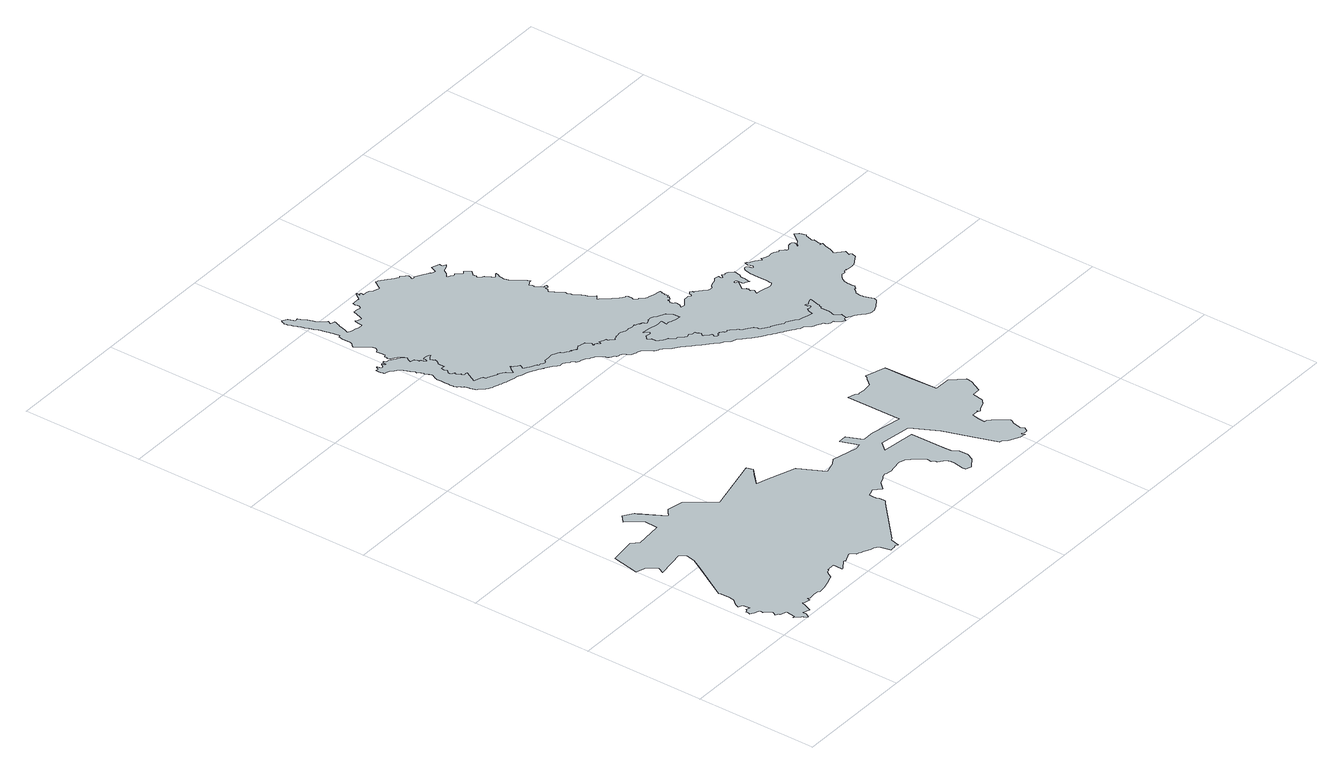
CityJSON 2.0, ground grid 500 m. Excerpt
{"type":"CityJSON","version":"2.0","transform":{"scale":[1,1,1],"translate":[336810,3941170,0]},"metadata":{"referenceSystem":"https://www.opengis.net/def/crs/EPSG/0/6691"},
"CityObjects":{
"object1":{"type":"GenericCityObject","attributes":{"function":"24","validFromType":"3","custodian":"神奈川県","notificationNumber":"神奈川県告示第160号","prefecture":"14","city":"14150"},"geometry":[{"type":"MultiSurface","lod":"1","boundaries":[[[0,1,2,3,4,5,6,7,8,9,10,11,12,13,14,15,16,17,18,19,20,21,22,23,24,25,26,27,28,29,30,31,32,33,34,35,36,37,38,39,40,41,42,43,44,45,46,47,48,49,50,51,52,53,54,55,56,57,58,59,60,61,62,63,64,65,66,67,68,69,70,71,72,73,74,75,76,77,78,79,80,81,82,83,84,85,86,87,88,89,90,91,92,93,94,95,96,97,98,99,100,101,102,103,104,105,106,107,108,109,110,111,112,113,114,115,116,117,118,119,120,121,122,123,124,125,126,127,128,129,130,131,132,133,134,135,136,137,138,139,140,141,142,143,144,145,146,147,148,149,150,151,152,153,154,155,156,157,158,159,160,161,162,163,164,165,166,167,168,169,170,171,172,173,174,175,176,177,178,179,180,181,182,183,184,185,186,187,188,189,190,191,192,193,194,195,196,197,198,199,200,201,202,203,204,205,206,207,208,209,210,211,212,213,214,215,216,217,218,219,220,221,222,223,224,225,226,227,228,229,230,231,232,233,234,235,236,237,238,239,240,241,242,243,244]]]}]},
"object2":{"type":"GenericCityObject","attributes":{"function":"10","validFromType":"3","custodian":"相模原市","notificationNumber":"相模原市告示第156号","prefecture":"14","city":"14150","floorAreaRate":3},"geometry":[{"type":"MultiSurface","lod":"1","boundaries":[[[4,5,6,7,8,9,10,11,12,13,14,15,16,17,19,20,21,22,23,24,25,26,27,28,29,30,31,32,33,34,35,36,37,38,39,40,41,42,43,44,45,46,47,48,49,50,51,52,53,54,55,56,57,59,60,61,62,63,64,65,66,67,68,69,70,71,72,74,75,76,77,78,79,80,81,82,83,84,85,86,87,88,89,90,91,92,93,94,95,97,98,99,100,101,102,103,104,105,106,107,108,109,110,111,112,113,114,115,116,117,118,119,120,121,122,123,124,125,128,129,130,131,132,133,134,135,136,137,138,139,140,141,142,143,145,146,147,148,150,151,152,153,154,155,156,157,158,159,160,161,162,163,164,166,167,168,169,170,171,173,174,175,176,177,178,179,180,181,182,184,185,187,188,189,191,192,193,194,195,196,197,198,199,200,201,202,203,204,205,206,207,208,209,211,212,213,215,216,217,218,219,220,221,222,223,224,225,226,227,228,229,230,231,233,234,236,237,239,240,241,243,0,2,3]]]}]},
"object3":{"type":"GenericCityObject","attributes":{"function":"1","validFromType":"3","custodian":"相模湖町","notificationNumber":"相模湖町告示第1号","prefecture":"14","city":"14150","floorAreaRate":0.5},"geometry":[{"type":"MultiSurface","lod":"1","boundaries":[[[245,246,247,248,249,250,251,252,253,254,255,256,257,258,259,260,261,262,263,264,265,266,267,268,269,270,271,272,273,274,275,276,277,278,279,280,281,282,283,284,285,286,287,288,289,290,291,292,293,294,295,296,297,298,299,300,301,302,303,304,305,306,307,308,309,310,311,312,313,314,315,316,317,318,319,320,321,322,323,324,325,326,327,328,329,330,331,332,333,334,335,336,337,338,339,340,341,342,343,344,345,346,347,348,349,350,351,352,353,354,355,356,357,358,359,360,361,362,363,364,365,366,367,368,369,370,371,372,373,374,375,376,377,378,379,380,381,382,383,384,385,386,387,388,389,390,391,392,393,394,395,396,397,398,399,400,401,402,403,404,405,406,407,408,409,410,411,412,413,414,415,416,417,418,419,420,421,422,423,424,425,426,427,428,429,430,431,432,433,434,435,436,437,438,439,440,441,442,443,444,445,446,447,448,449,450,451,452,453,454,455,456,457,458,459,460,461,462,463,464,465,466,467,468,469,470,471,472,473,474,475,476,477,478,479,480,481,482,483,484,485,486,487,488,489,490,491,492,493,494,495,496,497,498,499,500,501,502,503,504,505,506,507,508,509,510,511,512,513,514,515,516,517,518,519,520,521,522,523,524,525,526,527,528,529,530,531,532,533,534,535,536,537,538,539,540,541,542,543,544,545,546,547,548,549,550,551,552,553,554,555,556,557,558,559,560,561,562,563,564,565,566,567,568,569,570,571,572,573,574,575,576,577,578,579,580,581,582,583,584,585,586,587,588,589,590,591,592,593,594,595,596,597,598,599,600,601,602,603,604,605,606,607,608,609,610,611,612,613,614,615,616,617,618,619,620,621,622,623,624,625,626,627,628,629,630,631,632,633,634,635,636,637,638,639,640,641,642,643,644,645,646,647,648,649,650,651,652,653,654,655,656,657,658,659,660,661,662,663,664,665,666,667,668,669,670,671,672,673,674,675,676,677,678,679,680,681,682,683,684,685,686,687,688,689,690,691,692,693,694,695,696,697,698,699,700,701,702,703,704,705,706,707,708,709,710,711,712,713,714,715,716,717,718,719,720,721,722,723,724,725,726,727,728,729,730,731,732,733,734,735,736,737,738,739,740,741,742,743,744,745,746,747,748,749,750,751,752,753,754,755,756,757,758,759,760,761,762,763,764,765,766,767,768,769,770,771,772,773,774,775,776,777,778,779,780,781,782,783,784,785,786,787,788,789,790,791,792,793,794,795,796,797,798,799,800,801,802,803,804,805,806,807,808,809,810,811,812,813,814,815,816,817,818,819,820,821,822,823,824,825,826,827,828,829,830,831,832,833,834,835,836,837,838,839,840,841,842,843,844,845,846,847,848,849,850,851,852,853,854,855,856,857,858,859,860,861,862,863,864,865,866,867,868,869,870,871,872,873,874,875,876,877,878,879,880,881,882,883,884,885,886,887,888,889,890,891,892,893,894,895,896,897,898,899,900,901,902,903,904,905,906,907,908,909,910,911,912,913,914,915,916,917,918,919,920,921,922,923,924,925,926,927,928,929,930,931,932,933,934,935,936,937,938,939,940,941,942,943,944,945,946,947,948,949,950,951,952,953,954,955,956,957,958,959,960,961,962,963,964,965,966,967,968,969,970,971,972,973,974,975,976,977,978,979,980,981,982,983,984,985,986,987,988,989,990,991,992,993,994,995,996,997,998,999,1000,1001,1002,1003,1004,1005,1006,1007,1008,1009,1010,1011,1012]]]}]},
"object4":{"type":"GenericCityObject","attributes":{"function":"24","validFromType":"3","custodian":"神奈川県","notificationNumber":"神奈川県告示第160号","prefecture":"14","city":"14150"},"geometry":[{"type":"MultiSurface","lod":"1","boundaries":[[[1013,1014,1015,1016,1017,1018,1019,1020,1021,1022,1023,1024,1025,1026,1027,1028,1029,1030,1031,1032,1033,1034,1035,1036,1037,1038,1039,1040,1041,1042,1043,1044,1045,1046,1047,1048,1049,1050,1051,1052,1053,1054,1055,1056,1057,1058,1059,1060,1061,1062,1063,1064,431,432,433,434,435,436,437,438,439,440,441,442,443,444,445,446,447,448,449,450,451,452,453,454,455,456,457,458,459,460,461,462,463,464,465,466,467,468,469,470,471,472,473,474,475,476,477,478,479,480,481,482,483,484,485,486,487,488,489,490,491,492,493,494,495,496,497,498,499,500,501,502,503,504,505,506,507,508,509,510,511,512,513,514,515,516,517,518,519,520,521,522,523,524,525,526,527,528,529,530,531,532,533,534,535,536,537,538,539,540,541,542,543,544,545,546,547,548,549,550,551,552,553,554,555,556,557,558,559,560,561,562,563,564,565,566,567,568,569,570,571,572,573,574,575,576,577,578,579,580,581,582,583,584,585,586,587,588,589,590,591,592,593,594,595,596,597,598,599,600,601,602,603,604,605,606,607,608,609,610,611,612,613,614,615,616,617,618,619,620,621,622,623,624,625,626,627,628,629,630,631,632,633,634,635,636,637,638,639,640,641,642,643,644,645,646,647,648,649,650,651,652,653,654,655,656,657,658,659,660,661,662,663,664,665,666,667,668,669,670,671,672,673,674,675,676,677,678,679,680,681,682,683,684,685,686,687,688,689,690,691,692,693,694,1065,695,696,697,698,699,700,701,702,703,704,705,706,707,708,709,710,711,712,713,714,715,716,717,718,719,720,721,722,723,724,725,726,727,728,729,730,731,732,733,734,735,736,737,738,739,740,741,742,743,744,745,746,747,748,749,750,751,752,753,754,755,756,757,758,759,760,761,762,763,764,765,766,767,768,769,770,771,772,773,774,775,776,777,778,779,780,781,782,783,784,785,786,787,788,789,790,791,792,793,794,795,796,797,798,799,800,801,802,803,804,1066,805,806,807,808,809,810,811,812,813,814,815,816,817,818,819,820,821,822,823,824,825,826,827,828,829,830,831,832,833,834,835,836,837,838,839,840,841,842,843,844,845,846,847,848,849,850,851,852,853,854,855,856,857,858,859,860,861,862,863,864,865,866,867,868,869,870,871,872,873,874,875,1067,1068,1069,1070,1071,1072,1073,1074,1075,1076,1077,1078,1079,1080,1081,1082,1083,1084,1085,1086,1087,1088,1089,1090,1091,1092,1093,1094,1095,1096,1097,1098,1099,1100,1101,1102,1103,1104,1105,1106,1107,1108,1109,1110,1111,1112,1113,1114,1115,1116,1117,1118,1119,1120,1121,1122,1123,1124,1125,1126,1127,1128,1129,1130,1131,1132,1133,1134,1135,1136,1137,1138,1139,1140,1141,1142,1143,1144,1145,1146,1147,1148,1149,1150,1151,1152,1153,1154,1155,1156,1157,1158,1159,1160,1161,1162,1163,1164,1165,1166,1167,1168,1169,1170,1171,1172,1173,1174,1175,1176,1177,1178,1179,1180,1181,1182,1183,1184,1185,1186,1187,1188,1189,1190,1191,1192,1193,1194,1195,1196,1197,1198,1199,1200,1201,1202,1203,1204,1205,1206,1207,1208,1209,1210,1211,1212,1213,1214,1215,1216,1217,1218,1219,1220,1221,1222,1223,1224,1225,1226,1227,1228,1229,1230,1231,1232,1233,1234,1235,1236,1237,1238,1239,1240,1241,1242,1243,1244,1245,1246,1247,1248,1249,1250,1251,1252,1253,1254,1255,1256,1257,1258,1259,1260,1261,1262,1263,1264,1265,1266,1267,1268,1269,1270,1271,1272,1273,1274,1275,1276,1277,1278,1279,1280,1281,1282,1283,1284,1285,1286,1287,1288,1289,1290,1291,1292,1293,1294,1295,1296,1297,1298,1299,1300,1301,1302,1303,1304,1305,1306,1307,1308,1309,1310,1311,1312,1313,1314,1315,1316,1317,1318,1319,1320,1321,1322,1323,1324,1325,1326,1327,1328,1329,1330,1331,1332,1333,1334,1335,1336,1337,1338,1339,1340,1341,1342,1343,1344,1345,1346,1347,1348,1349,1350,1351,1352,1353,1354,1355,1356,1357,1358,1359,1360,1361,1362,1363,1364,1365,1366,1367,1368,1369,1370,1371,1372,1373,1374,1375,1376,1377,1378,1379,1380,1381,1382,1383,1384,1385,1386,1387,1388,1389,1390,1391,1392,1393,1394,1395,1396,1397,1398,1399,1400,1401,1402,1403,1404,1405,1406,1407,1408,1409,1410,1411,1412,1413,1414,1415,1416,1417,1418,1419,1420,1421,1422,1423,1424,1425,1426,1427,1428,1429,1430,1431,1432,1433,1434,1435,1436,1437,1438,1439,1440,1441,1442,1443,1444,1445,1446,1447,1448,1449,1450,1451,1452,1453,1454,1455,1456,1457,1458,1459,1460,1461,1462,1463,1464,1465,1466,1467,1468,1469,1470,1471,1472,1473,1474,1475,1476,1477,1478,1479,1480,1481,1482,1483,1484,1485,1486,1487,1488,1489,1490,1491,1492,1493,1494,1495,1496,1497,1498,1499,1500,1501,1502,1503,1504,1505,1506,1507,1508,1509,1510,1511,1512,1513,1514,1515,1516,1517,1518,1519,1520,1521,1522,1523,1524,1525,1526,1527,1528,1529,1530,1531,1532,1533,1534,1535,1536,1537,1538,1539,1540,1541,1542,1543,1544,1545,1546,1547,1548,1549,1550,1551,1552,1553,1554,1555,1556,1557,1558,1559,1560,1561,1562,1563,1564,1565]]]}]}
},
"vertices":[
[290,881,0],[282,887,0],[252,908,0],[223,883,0],[271,824,0],[270,766,0],[158,757,0],[132,783,0],[24,769,0],[2,660,0],[43,645,0],[68,606,0],[56,581,0],[119,591,0],[122,591,0],[175,600,0],[191,573,0],[183,536,0],[157,491,0],[70,343,0],[73,341,0],[75,301,0],[72,284,0],[71,280,0],[69,274,0],[59,263,0],[55,257,0],[53,254,0],[49,246,0],[46,238,0],[63,231,0],[64,199,0],[49,204,0],[44,196,0],[38,196,0],[37,184,0],[35,178,0],[50,170,0],[64,163,0],[73,160,0],[71,155,0],[72,154,0],[69,146,0],[70,145,0],[91,124,0],[94,121,0],[95,121,0],[83,101,0],[98,92,0],[97,90,0],[124,80,0],[118,41,0],[111,42,0],[110,39,0],[116,36,0],[129,20,0],[136,15,0],[135,12,0],[140,7,0],[145,1,0],[154,16,0],[156,34,0],[183,23,0],[196,54,0],[200,66,0],[201,69,0],[209,63,0],[233,59,0],[236,72,0],[238,71,0],[242,68,0],[243,68,0],[244,66,0],[245,66,0],[257,67,0],[262,68,0],[268,68,0],[278,69,0],[294,67,0],[297,61,0],[325,64,0],[355,74,0],[370,78,0],[376,80,0],[383,82,0],[392,85,0],[402,101,0],[412,116,0],[415,115,0],[423,117,0],[424,123,0],[425,123,0],[428,122,0],[454,123,0],[457,123,0],[457,83,0],[459,83,0],[463,84,0],[496,107,0],[507,106,0],[505,102,0],[514,107,0],[525,112,0],[542,120,0],[551,118,0],[564,98,0],[572,95,0],[581,91,0],[589,87,0],[597,84,0],[616,75,0],[624,72,0],[634,68,0],[637,66,0],[638,66,0],[645,62,0],[652,53,0],[648,51,0],[656,13,0],[675,17,0],[675,15,0],[688,19,0],[693,19,0],[696,12,0],[706,51,0],[713,54,0],[714,55,0],[764,101,0],[877,205,0],[889,215,0],[889,224,0],[887,240,0],[885,253,0],[884,268,0],[884,283,0],[898,287,0],[915,292,0],[944,267,0],[968,294,0],[993,303,0],[1007,314,0],[1022,317,0],[1028,313,0],[1046,309,0],[1051,310,0],[1072,314,0],[1110,321,0],[1136,313,0],[1167,282,0],[1171,273,0],[1186,247,0],[1185,231,0],[1191,226,0],[1193,222,0],[1196,212,0],[1221,191,0],[1226,173,0],[1227,158,0],[1220,117,0],[1220,103,0],[1241,96,0],[1282,124,0],[1298,153,0],[1296,189,0],[1280,210,0],[1280,240,0],[1280,255,0],[1276,387,0],[1139,405,0],[1171,442,0],[1303,423,0],[1358,317,0],[1396,205,0],[1428,109,0],[1437,106,0],[1454,91,0],[1497,66,0],[1509,66,0],[1519,64,0],[1515,75,0],[1516,79,0],[1519,81,0],[1526,73,0],[1537,72,0],[1540,72,0],[1551,89,0],[1550,91,0],[1543,101,0],[1552,142,0],[1560,152,0],[1560,155,0],[1560,159,0],[1520,213,0],[1507,225,0],[1495,225,0],[1499,255,0],[1505,286,0],[1529,287,0],[1540,292,0],[1535,285,0],[1540,280,0],[1553,288,0],[1581,298,0],[1602,316,0],[1609,361,0],[1644,363,0],[1669,415,0],[1673,439,0],[1627,487,0],[1560,487,0],[1555,617,0],[1552,711,0],[1471,737,0],[1466,728,0],[1461,723,0],[1434,693,0],[1396,688,0],[1373,690,0],[1365,689,0],[1357,698,0],[1328,708,0],[1328,479,0],[1203,505,0],[1150,504,0],[1124,568,0],[1089,568,0],[1113,497,0],[1090,492,0],[985,519,0],[960,502,0],[914,490,0],[860,591,0],[738,633,0],[699,646,0],[698,646,0],[742,690,0],[764,710,0],[755,734,0],[746,732,0],[531,682,0],[447,787,0],[382,801,0],[369,792,0],[351,777,0],[294,873,0],
[1197,1590,0],[1185,1591,0],[1181,1591,0],[1177,1593,0],[1174,1595,0],[1172,1597,0],[1164,1599,0],[1158,1600,0],[1155,1600,0],[1152,1599,0],[1150,1597,0],[1136,1597,0],[1135,1596,0],[1134,1594,0],[1123,1593,0],[1122,1592,0],[1120,1588,0],[1116,1588,0],[1113,1591,0],[1110,1597,0],[1107,1601,0],[1105,1601,0],[1103,1602,0],[1100,1603,0],[1099,1606,0],[1098,1610,0],[1098,1614,0],[1096,1616,0],[1091,1617,0],[1083,1620,0],[1073,1626,0],[1072,1621,0],[1069,1614,0],[1066,1613,0],[1062,1617,0],[1060,1626,0],[1053,1629,0],[1049,1631,0],[1048,1630,0],[1046,1626,0],[1041,1630,0],[1049,1642,0],[1036,1660,0],[1035,1662,0],[1033,1663,0],[1029,1664,0],[1022,1666,0],[1014,1668,0],[1006,1670,0],[1003,1668,0],[998,1666,0],[987,1657,0],[985,1659,0],[985,1664,0],[979,1667,0],[973,1669,0],[972,1670,0],[970,1669,0],[969,1668,0],[966,1669,0],[968,1673,0],[967,1673,0],[964,1675,0],[963,1674,0],[959,1673,0],[954,1680,0],[952,1681,0],[948,1682,0],[945,1684,0],[942,1686,0],[939,1689,0],[936,1693,0],[935,1696,0],[930,1702,0],[906,1712,0],[902,1712,0],[887,1710,0],[864,1711,0],[857,1703,0],[857,1702,0],[850,1701,0],[846,1701,0],[844,1703,0],[841,1705,0],[839,1708,0],[837,1711,0],[830,1710,0],[823,1715,0],[824,1717,0],[819,1719,0],[816,1720,0],[812,1723,0],[807,1726,0],[800,1730,0],[790,1736,0],[776,1744,0],[784,1759,0],[785,1762,0],[778,1767,0],[767,1775,0],[761,1779,0],[760,1784,0],[760,1789,0],[750,1777,0],[745,1771,0],[736,1754,0],[735,1751,0],[726,1766,0],[719,1778,0],[710,1785,0],[703,1790,0],[697,1795,0],[695,1796,0],[692,1792,0],[668,1804,0],[655,1810,0],[650,1810,0],[647,1823,0],[639,1827,0],[609,1838,0],[633,1886,0],[628,1888,0],[623,1886,0],[618,1890,0],[614,1897,0],[616,1900,0],[611,1904,0],[604,1909,0],[605,1920,0],[609,1921,0],[607,1922,0],[597,1926,0],[593,1930,0],[591,1932,0],[596,1944,0],[598,1946,0],[605,1952,0],[602,1956,0],[599,1963,0],[599,1965,0],[599,1967,0],[601,1973,0],[601,1977,0],[611,1977,0],[617,1976,0],[617,1997,0],[617,2003,0],[622,2007,0],[624,2009,0],[626,2013,0],[628,2018,0],[630,2023,0],[631,2026,0],[627,2026,0],[625,2032,0],[621,2039,0],[619,2041,0],[629,2048,0],[633,2051,0],[638,2054,0],[643,2056,0],[642,2058,0],[642,2060,0],[636,2062,0],[631,2064,0],[626,2065,0],[618,2065,0],[612,2063,0],[613,2054,0],[611,2052,0],[609,2042,0],[608,2045,0],[601,2049,0],[602,2057,0],[598,2063,0],[596,2067,0],[590,2063,0],[591,2073,0],[588,2076,0],[585,2081,0],[585,2083,0],[585,2086,0],[576,2088,0],[569,2090,0],[575,2106,0],[580,2113,0],[576,2120,0],[573,2124,0],[566,2132,0],[562,2136,0],[560,2138,0],[556,2139,0],[554,2140,0],[548,2143,0],[544,2146,0],[541,2148,0],[538,2150,0],[532,2154,0],[529,2156,0],[528,2157,0],[527,2157,0],[526,2157,0],[522,2157,0],[520,2157,0],[518,2158,0],[517,2158,0],[516,2159,0],[516,2161,0],[515,2161,0],[514,2163,0],[513,2166,0],[512,2167,0],[511,2168,0],[510,2168,0],[509,2167,0],[508,2166,0],[507,2164,0],[506,2161,0],[506,2157,0],[505,2153,0],[505,2151,0],[505,2149,0],[505,2148,0],[504,2147,0],[503,2147,0],[502,2147,0],[501,2149,0],[500,2151,0],[499,2153,0],[499,2156,0],[498,2159,0],[498,2162,0],[498,2163,0],[497,2163,0],[496,2163,0],[495,2163,0],[493,2161,0],[492,2160,0],[490,2155,0],[488,2152,0],[486,2149,0],[483,2148,0],[481,2147,0],[479,2147,0],[477,2147,0],[476,2148,0],[475,2151,0],[474,2153,0],[473,2158,0],[472,2165,0],[471,2167,0],[470,2167,0],[469,2166,0],[468,2163,0],[466,2158,0],[464,2155,0],[463,2154,0],[462,2154,0],[462,2153,0],[457,2154,0],[453,2155,0],[453,2152,0],[452,2142,0],[453,2135,0],[455,2126,0],[456,2122,0],[457,2121,0],[459,2120,0],[461,2119,0],[464,2118,0],[469,2116,0],[475,2114,0],[479,2113,0],[482,2111,0],[484,2109,0],[485,2107,0],[485,2106,0],[486,2105,0],[487,2105,0],[489,2103,0],[492,2101,0],[496,2097,0],[502,2094,0],[508,2086,0],[511,2083,0],[511,2081,0],[511,2077,0],[511,2076,0],[513,2073,0],[517,2066,0],[520,2060,0],[521,2056,0],[523,2050,0],[528,2044,0],[529,2043,0],[530,2043,0],[530,2042,0],[530,2040,0],[530,2038,0],[529,2037,0],[529,2035,0],[528,2034,0],[528,2033,0],[528,2031,0],[529,2030,0],[531,2029,0],[532,2027,0],[533,2027,0],[535,2024,0],[536,2021,0],[537,2017,0],[538,2016,0],[539,2015,0],[540,2014,0],[540,2013,0],[540,2011,0],[540,2010,0],[539,2007,0],[538,2006,0],[538,2005,0],[539,2004,0],[540,2002,0],[541,2000,0],[543,1999,0],[544,1997,0],[545,1994,0],[546,1991,0],[547,1991,0],[548,1988,0],[549,1987,0],[549,1985,0],[550,1982,0],[550,1978,0],[550,1975,0],[549,1972,0],[548,1971,0],[546,1968,0],[546,1967,0],[546,1965,0],[545,1964,0],[544,1962,0],[543,1959,0],[541,1956,0],[540,1952,0],[538,1950,0],[538,1947,0],[538,1942,0],[539,1939,0],[539,1937,0],[540,1937,0],[540,1936,0],[539,1934,0],[539,1931,0],[539,1929,0],[539,1925,0],[539,1922,0],[539,1919,0],[540,1917,0],[539,1916,0],[539,1915,0],[539,1912,0],[538,1909,0],[538,1905,0],[539,1904,0],[540,1902,0],[540,1901,0],[540,1899,0],[541,1898,0],[540,1896,0],[540,1895,0],[538,1892,0],[538,1888,0],[539,1885,0],[539,1883,0],[540,1881,0],[541,1879,0],[540,1877,0],[539,1876,0],[539,1875,0],[539,1873,0],[540,1871,0],[541,1870,0],[543,1868,0],[543,1866,0],[543,1865,0],[544,1863,0],[545,1862,0],[546,1861,0],[548,1860,0],[548,1859,0],[550,1857,0],[551,1855,0],[552,1852,0],[553,1849,0],[555,1847,0],[557,1846,0],[558,1845,0],[560,1844,0],[561,1841,0],[562,1837,0],[563,1832,0],[564,1827,0],[565,1824,0],[565,1820,0],[566,1817,0],[567,1811,0],[570,1803,0],[575,1795,0],[579,1792,0],[585,1785,0],[591,1778,0],[595,1774,0],[600,1770,0],[604,1767,0],[609,1764,0],[618,1759,0],[621,1759,0],[631,1756,0],[638,1754,0],[643,1752,0],[649,1750,0],[654,1748,0],[657,1747,0],[661,1746,0],[667,1743,0],[675,1741,0],[682,1739,0],[687,1737,0],[691,1736,0],[697,1735,0],[702,1734,0],[707,1732,0],[719,1732,0],[723,1730,0],[743,1723,0],[751,1720,0],[755,1719,0],[760,1717,0],[766,1715,0],[771,1713,0],[776,1711,0],[779,1710,0],[781,1710,0],[785,1707,0],[790,1704,0],[794,1702,0],[796,1701,0],[799,1700,0],[804,1696,0],[813,1690,0],[824,1683,0],[833,1679,0],[838,1676,0],[841,1674,0],[849,1667,0],[863,1656,0],[866,1653,0],[868,1651,0],[871,1650,0],[873,1650,0],[875,1649,0],[877,1650,0],[879,1650,0],[880,1651,0],[882,1651,0],[884,1651,0],[887,1650,0],[890,1648,0],[894,1644,0],[903,1637,0],[908,1633,0],[911,1631,0],[918,1626,0],[922,1618,0],[925,1614,0],[929,1612,0],[932,1611,0],[934,1611,0],[937,1610,0],[940,1609,0],[946,1607,0],[952,1604,0],[957,1601,0],[967,1594,0],[969,1592,0],[972,1591,0],[973,1590,0],[979,1587,0],[983,1585,0],[987,1583,0],[991,1580,0],[999,1573,0],[1001,1570,0],[1002,1567,0],[1006,1563,0],[1008,1559,0],[1010,1555,0],[1011,1551,0],[1012,1546,0],[1014,1543,0],[1016,1541,0],[1017,1539,0],[1020,1537,0],[1022,1535,0],[1024,1534,0],[1029,1532,0],[1032,1531,0],[1035,1530,0],[1036,1528,0],[1037,1524,0],[1038,1522,0],[1039,1521,0],[1043,1520,0],[1048,1519,0],[1054,1518,0],[1057,1516,0],[1058,1516,0],[1060,1515,0],[1062,1513,0],[1063,1511,0],[1064,1510,0],[1066,1507,0],[1067,1505,0],[1068,1501,0],[1071,1497,0],[1073,1494,0],[1075,1491,0],[1078,1488,0],[1080,1486,0],[1083,1484,0],[1085,1483,0],[1088,1482,0],[1096,1480,0],[1104,1479,0],[1115,1474,0],[1132,1458,0],[1136,1453,0],[1139,1449,0],[1143,1440,0],[1145,1436,0],[1150,1432,0],[1153,1430,0],[1157,1428,0],[1159,1427,0],[1162,1425,0],[1183,1409,0],[1196,1393,0],[1226,1370,0],[1235,1362,0],[1247,1350,0],[1249,1346,0],[1258,1338,0],[1269,1329,0],[1276,1323,0],[1287,1313,0],[1298,1304,0],[1310,1294,0],[1326,1277,0],[1343,1266,0],[1357,1252,0],[1373,1245,0],[1381,1242,0],[1387,1236,0],[1392,1229,0],[1398,1225,0],[1402,1219,0],[1415,1210,0],[1419,1206,0],[1427,1200,0],[1436,1191,0],[1447,1184,0],[1453,1181,0],[1458,1179,0],[1461,1175,0],[1466,1173,0],[1471,1169,0],[1476,1163,0],[1482,1159,0],[1489,1155,0],[1492,1153,0],[1498,1149,0],[1505,1146,0],[1508,1145,0],[1515,1139,0],[1523,1135,0],[1528,1132,0],[1535,1126,0],[1540,1124,0],[1544,1122,0],[1547,1119,0],[1550,1116,0],[1554,1113,0],[1560,1111,0],[1563,1110,0],[1565,1109,0],[1567,1107,0],[1568,1105,0],[1569,1103,0],[1570,1101,0],[1573,1101,0],[1579,1100,0],[1582,1098,0],[1594,1087,0],[1606,1076,0],[1612,1072,0],[1616,1070,0],[1620,1069,0],[1623,1069,0],[1636,1059,0],[1640,1057,0],[1645,1056,0],[1648,1050,0],[1651,1045,0],[1655,1041,0],[1662,1036,0],[1665,1035,0],[1670,1035,0],[1673,1036,0],[1677,1036,0],[1678,1032,0],[1679,1028,0],[1682,1024,0],[1687,1016,0],[1694,1009,0],[1698,1006,0],[1706,1002,0],[1710,1012,0],[1712,1014,0],[1714,1013,0],[1717,1013,0],[1721,1013,0],[1727,1033,0],[1728,1038,0],[1710,1056,0],[1709,1058,0],[1716,1084,0],[1714,1121,0],[1714,1123,0],[1721,1123,0],[1722,1132,0],[1722,1133,0],[1726,1136,0],[1727,1143,0],[1735,1175,0],[1736,1180,0],[1734,1180,0],[1732,1180,0],[1717,1176,0],[1715,1175,0],[1710,1171,0],[1700,1175,0],[1696,1175,0],[1696,1165,0],[1703,1161,0],[1702,1154,0],[1702,1152,0],[1694,1151,0],[1683,1155,0],[1676,1144,0],[1670,1123,0],[1652,1128,0],[1628,1135,0],[1612,1138,0],[1601,1148,0],[1595,1153,0],[1586,1157,0],[1573,1167,0],[1558,1166,0],[1552,1170,0],[1552,1172,0],[1536,1182,0],[1516,1194,0],[1514,1192,0],[1479,1219,0],[1480,1228,0],[1471,1236,0],[1473,1239,0],[1451,1256,0],[1436,1266,0],[1435,1273,0],[1429,1279,0],[1412,1296,0],[1401,1303,0],[1397,1299,0],[1387,1305,0],[1389,1308,0],[1386,1310,0],[1377,1317,0],[1375,1318,0],[1372,1314,0],[1369,1318,0],[1363,1314,0],[1364,1310,0],[1350,1309,0],[1347,1322,0],[1350,1327,0],[1351,1331,0],[1349,1333,0],[1337,1339,0],[1337,1341,0],[1328,1350,0],[1323,1354,0],[1331,1366,0],[1329,1376,0],[1326,1377,0],[1326,1382,0],[1324,1387,0],[1322,1388,0],[1316,1387,0],[1308,1390,0],[1301,1398,0],[1287,1392,0],[1280,1398,0],[1270,1407,0],[1261,1417,0],[1251,1416,0],[1237,1441,0],[1231,1443,0],[1226,1445,0],[1213,1453,0],[1207,1458,0],[1203,1462,0],[1199,1471,0],[1198,1486,0],[1186,1500,0],[1201,1515,0],[1220,1512,0],[1224,1512,0],[1228,1518,0],[1216,1530,0],[1208,1539,0],[1246,1533,0],[1274,1526,0],[1287,1525,0],[1305,1526,0],[1308,1526,0],[1305,1499,0],[1306,1500,0],[1309,1501,0],[1311,1502,0],[1313,1502,0],[1315,1502,0],[1329,1497,0],[1347,1492,0],[1351,1490,0],[1367,1489,0],[1367,1516,0],[1353,1539,0],[1324,1554,0],[1312,1563,0],[1307,1566,0],[1302,1568,0],[1291,1568,0],[1287,1568,0],[1288,1565,0],[1266,1557,0],[1261,1569,0],[1258,1574,0],[1252,1570,0],[1252,1576,0],[1247,1575,0],[1247,1578,0],[1245,1580,0],[1231,1586,0],[1231,1589,0],[1219,1587,0],[1213,1587,0],[1200,1592,0],
[540,2441,0],[541,2437,0],[542,2432,0],[543,2426,0],[544,2416,0],[546,2404,0],[548,2396,0],[549,2391,0],[549,2389,0],[549,2388,0],[550,2387,0],[540,2386,0],[538,2377,0],[537,2365,0],[537,2332,0],[534,2323,0],[526,2317,0],[523,2312,0],[522,2309,0],[536,2289,0],[540,2283,0],[541,2282,0],[551,2268,0],[555,2262,0],[559,2257,0],[560,2249,0],[562,2241,0],[562,2235,0],[562,2234,0],[554,2227,0],[547,2223,0],[547,2210,0],[549,2188,0],[545,2185,0],[540,2182,0],[539,2180,0],[540,2174,0],[541,2171,0],[537,2169,0],[538,2165,0],[539,2158,0],[542,2158,0],[545,2157,0],[548,2155,0],[553,2151,0],[558,2148,0],[563,2144,0],[567,2141,0],[571,2136,0],[575,2130,0],[577,2127,0],[581,2124,0],[823,1684,0],[1361,1250,0],[1725,1010,0],[1732,1007,0],[1738,1003,0],[1743,1000,0],[1748,997,0],[1758,991,0],[1764,988,0],[1770,982,0],[1776,976,0],[1783,969,0],[1790,965,0],[1794,962,0],[1797,961,0],[1805,959,0],[1812,959,0],[1817,959,0],[1825,962,0],[1837,967,0],[1850,976,0],[1859,982,0],[1866,987,0],[1871,990,0],[1873,993,0],[1874,997,0],[1875,1000,0],[1876,1003,0],[1876,1005,0],[1876,1006,0],[1872,1013,0],[1865,1033,0],[1863,1043,0],[1863,1047,0],[1863,1055,0],[1864,1071,0],[1864,1075,0],[1866,1077,0],[1871,1082,0],[1875,1088,0],[1879,1093,0],[1881,1095,0],[1887,1094,0],[1891,1098,0],[1894,1103,0],[1898,1107,0],[1895,1112,0],[1895,1124,0],[1896,1140,0],[1897,1144,0],[1899,1153,0],[1903,1162,0],[1906,1169,0],[1916,1178,0],[1922,1182,0],[1925,1184,0],[1930,1185,0],[1936,1184,0],[1943,1184,0],[1949,1192,0],[1958,1191,0],[1960,1191,0],[1961,1193,0],[1962,1194,0],[1965,1193,0],[1968,1191,0],[1973,1190,0],[1992,1187,0],[1992,1190,0],[2004,1190,0],[2046,1214,0],[2052,1234,0],[2048,1239,0],[2040,1238,0],[2050,1261,0],[2027,1280,0],[2015,1291,0],[2021,1297,0],[2025,1306,0],[2027,1313,0],[2031,1324,0],[2035,1340,0],[2041,1355,0],[2028,1360,0],[2035,1363,0],[2036,1371,0],[2042,1394,0],[2035,1398,0],[2043,1432,0],[2050,1436,0],[2041,1460,0],[2027,1472,0],[1998,1436,0],[1988,1429,0],[1976,1416,0],[1972,1418,0],[1983,1430,0],[1983,1437,0],[1977,1446,0],[1972,1447,0],[1969,1449,0],[1965,1445,0],[1962,1448,0],[1938,1431,0],[1933,1432,0],[1932,1432,0],[1931,1438,0],[1927,1439,0],[1916,1451,0],[1913,1453,0],[1909,1450,0],[1892,1461,0],[1883,1465,0],[1864,1461,0],[1850,1468,0],[1838,1474,0],[1835,1476,0],[1830,1465,0],[1821,1476,0],[1810,1483,0],[1804,1488,0],[1797,1492,0],[1788,1493,0],[1784,1501,0],[1779,1505,0],[1775,1490,0],[1779,1470,0],[1771,1462,0],[1768,1473,0],[1766,1478,0],[1763,1483,0],[1760,1486,0],[1756,1487,0],[1752,1486,0],[1748,1483,0],[1742,1476,0],[1740,1467,0],[1737,1447,0],[1736,1436,0],[1736,1410,0],[1738,1394,0],[1738,1378,0],[1735,1361,0],[1735,1358,0],[1734,1354,0],[1731,1351,0],[1728,1348,0],[1723,1347,0],[1718,1346,0],[1711,1347,0],[1690,1351,0],[1666,1356,0],[1659,1358,0],[1651,1359,0],[1659,1376,0],[1659,1380,0],[1653,1384,0],[1649,1386,0],[1653,1392,0],[1656,1397,0],[1651,1400,0],[1653,1403,0],[1655,1406,0],[1640,1416,0],[1667,1450,0],[1662,1456,0],[1658,1458,0],[1658,1465,0],[1671,1465,0],[1672,1439,0],[1677,1432,0],[1680,1431,0],[1695,1423,0],[1696,1429,0],[1698,1445,0],[1700,1465,0],[1706,1475,0],[1707,1489,0],[1710,1489,0],[1711,1501,0],[1694,1516,0],[1682,1522,0],[1678,1519,0],[1668,1526,0],[1660,1513,0],[1651,1519,0],[1653,1529,0],[1636,1533,0],[1633,1531,0],[1623,1523,0],[1620,1523,0],[1613,1522,0],[1606,1521,0],[1593,1515,0],[1583,1505,0],[1571,1505,0],[1559,1511,0],[1552,1523,0],[1529,1540,0],[1521,1540,0],[1524,1547,0],[1520,1548,0],[1514,1554,0],[1504,1546,0],[1507,1543,0],[1498,1533,0],[1488,1541,0],[1468,1541,0],[1463,1537,0],[1436,1517,0],[1419,1522,0],[1424,1528,0],[1425,1529,0],[1428,1534,0],[1430,1540,0],[1430,1546,0],[1429,1552,0],[1427,1556,0],[1422,1560,0],[1423,1565,0],[1419,1567,0],[1419,1570,0],[1427,1581,0],[1425,1582,0],[1428,1587,0],[1433,1583,0],[1445,1593,0],[1440,1599,0],[1450,1602,0],[1447,1618,0],[1451,1619,0],[1449,1630,0],[1455,1631,0],[1454,1641,0],[1440,1642,0],[1432,1643,0],[1413,1650,0],[1408,1652,0],[1402,1653,0],[1399,1652,0],[1395,1652,0],[1394,1652,0],[1393,1652,0],[1391,1655,0],[1375,1671,0],[1373,1675,0],[1370,1674,0],[1356,1690,0],[1359,1692,0],[1360,1697,0],[1360,1713,0],[1355,1720,0],[1349,1717,0],[1344,1723,0],[1336,1733,0],[1297,1773,0],[1285,1786,0],[1279,1791,0],[1297,1805,0],[1277,1824,0],[1275,1840,0],[1271,1845,0],[1267,1852,0],[1262,1859,0],[1257,1867,0],[1252,1875,0],[1250,1876,0],[1250,1886,0],[1243,1894,0],[1245,1907,0],[1242,1911,0],[1236,1919,0],[1234,1923,0],[1234,1924,0],[1229,1932,0],[1225,1940,0],[1215,1959,0],[1214,1962,0],[1222,1967,0],[1223,1969,0],[1225,1979,0],[1227,1982,0],[1234,1977,0],[1240,1981,0],[1241,1983,0],[1241,1986,0],[1239,1987,0],[1235,1989,0],[1226,1987,0],[1227,1989,0],[1209,2017,0],[1210,2022,0],[1210,2028,0],[1205,2039,0],[1224,2050,0],[1231,2049,0],[1225,2062,0],[1221,2067,0],[1213,2078,0],[1212,2080,0],[1210,2082,0],[1204,2089,0],[1202,2091,0],[1201,2092,0],[1195,2101,0],[1187,2117,0],[1186,2126,0],[1183,2130,0],[1184,2146,0],[1186,2157,0],[1191,2164,0],[1194,2175,0],[1190,2176,0],[1174,2164,0],[1166,2171,0],[1165,2177,0],[1151,2195,0],[1152,2198,0],[1141,2204,0],[1136,2212,0],[1133,2215,0],[1132,2217,0],[1133,2218,0],[1139,2223,0],[1137,2231,0],[1136,2237,0],[1138,2239,0],[1147,2248,0],[1151,2252,0],[1143,2263,0],[1134,2276,0],[1122,2267,0],[1111,2281,0],[1105,2290,0],[1104,2292,0],[1102,2291,0],[1094,2285,0],[1094,2288,0],[1083,2295,0],[1073,2303,0],[1070,2305,0],[1076,2309,0],[1081,2313,0],[1086,2318,0],[1089,2322,0],[1092,2327,0],[1094,2330,0],[1095,2333,0],[1096,2334,0],[1098,2335,0],[1102,2338,0],[1103,2338,0],[1114,2341,0],[1122,2345,0],[1130,2351,0],[1114,2358,0],[1117,2371,0],[1095,2378,0],[1086,2382,0],[1075,2356,0],[1070,2356,0],[1059,2359,0],[1056,2360,0],[1054,2365,0],[1049,2368,0],[1029,2381,0],[1002,2397,0],[996,2392,0],[985,2395,0],[991,2408,0],[995,2416,0],[987,2424,0],[980,2431,0],[976,2437,0],[973,2441,0],[970,2439,0],[970,2438,0],[968,2436,0],[960,2442,0],[953,2446,0],[931,2462,0],[922,2469,0],[912,2478,0],[903,2484,0],[896,2486,0],[893,2488,0],[874,2458,0],[870,2453,0],[855,2457,0],[838,2461,0],[834,2468,0],[832,2470,0],[821,2473,0],[815,2474,0],[811,2475,0],[804,2473,0],[804,2481,0],[804,2486,0],[802,2488,0],[798,2487,0],[798,2485,0],[796,2483,0],[794,2481,0],[795,2494,0],[795,2498,0],[793,2499,0],[789,2494,0],[781,2483,0],[777,2476,0],[773,2473,0],[769,2468,0],[769,2473,0],[744,2471,0],[738,2471,0],[736,2460,0],[737,2458,0],[738,2451,0],[739,2448,0],[739,2446,0],[738,2444,0],[737,2441,0],[733,2436,0],[732,2434,0],[724,2434,0],[717,2435,0],[707,2436,0],[697,2437,0],[692,2418,0],[684,2397,0],[681,2391,0],[679,2390,0],[659,2397,0],[655,2400,0],[653,2394,0],[650,2382,0],[648,2367,0],[647,2364,0],[646,2362,0],[643,2362,0],[635,2362,0],[633,2363,0],[628,2364,0],[615,2368,0],[604,2371,0],[589,2375,0],[585,2377,0],[581,2378,0],[582,2383,0],[587,2397,0],[592,2412,0],[597,2427,0],[600,2432,0],[602,2441,0],[606,2450,0],[606,2455,0],[588,2461,0],[594,2475,0],[581,2489,0],[575,2495,0],[570,2501,0],[568,2505,0],[565,2513,0],[563,2521,0],[557,2540,0],[550,2549,0],[544,2563,0],[540,2573,0],[527,2569,0],[519,2600,0],[498,2610,0],[494,2605,0],[492,2600,0],[491,2596,0],[490,2592,0],[490,2587,0],[491,2582,0],[491,2579,0],[493,2575,0],[495,2570,0],[496,2564,0],[498,2559,0],[499,2558,0],[499,2557,0],[503,2552,0],[504,2550,0],[504,2548,0],[505,2544,0],[507,2539,0],[512,2524,0],[513,2522,0],[513,2518,0],[515,2514,0],[519,2503,0],[522,2495,0],[524,2488,0],[527,2481,0],[531,2470,0],[534,2462,0],[536,2456,0],[538,2451,0],[538,2448,0]
]}
